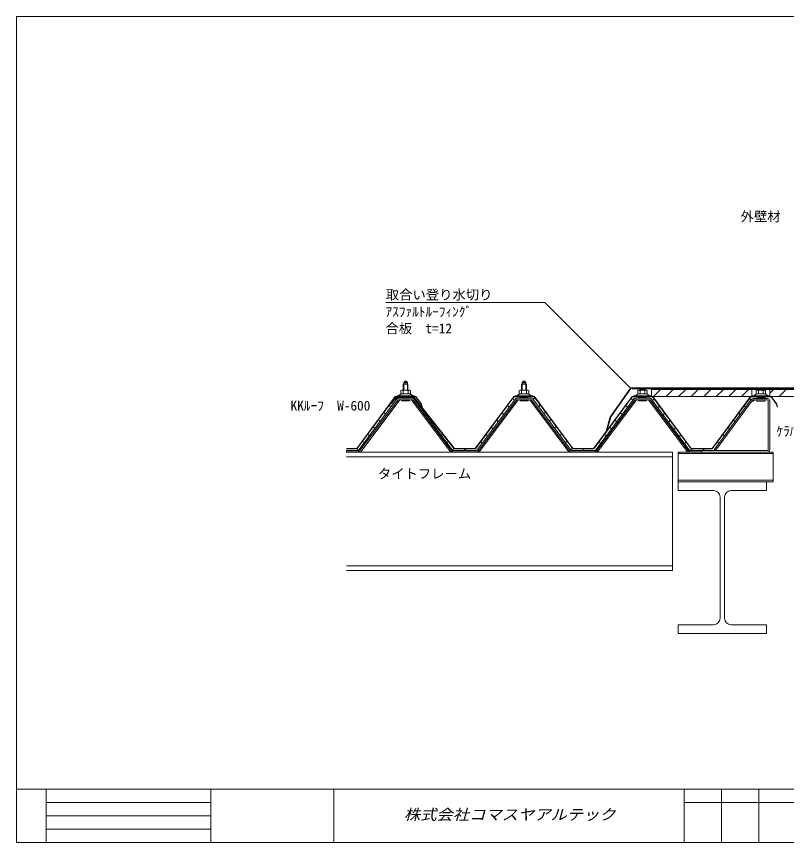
# Model space of a CAD drawing. Units: millimetres, scale not verified. Extents: x -1084 to 5209, y -2477 to 957.
# Drawn here: x 1163 to 2464, y -2477 to -1082 of the extents above; entities that cross this region are included whole.
import ezdxf
from ezdxf.enums import TextEntityAlignment as Align

# ---------------------------------------------------------------- set-up
doc = ezdxf.new("R2010")
doc.units = ezdxf.units.MM
doc.header["$LTSCALE"] = 5
doc.linetypes.add('USER1', pattern=[84, 63, -21])
doc.linetypes.add('USER2', pattern=[63, 42, -21])
doc.layers.add('0-0_0', color=7, linetype='Continuous', lineweight=18)
doc.styles.add('HG丸ｺﾞｼｯｸM-PRO', font='')
doc.styles.add('ＭＳ ゴシック', font='')
doc.styles.get('HG丸ｺﾞｼｯｸM-PRO').set_extended_font_data('HG丸ｺﾞｼｯｸM-PRO')
doc.styles.get('ＭＳ ゴシック').set_extended_font_data('MS Gothic')

msp = doc.modelspace()

# ---------------------------------------------------------------- linework, layer by layer
at = {"layer": '0-0_0'}
for p, q in [((1817.164, -1700.722), (1820.264, -1697.622)), ((1817.164, -1700.722), (1823.364, -1700.722)), ((1823.364, -1700.722), (1820.264, -1697.622)), ((1823.364, -1700.722), (1823.364, -1702.622)), ((2017.164, -1700.722), (2020.264, -1697.622)), ((2017.164, -1700.722), (2023.364, -1700.722)), ((2023.364, -1700.722), (2020.264, -1697.622)), ((2023.364, -1700.722), (2023.364, -1702.622)), ((1813.264, -1713.522), (1812.181, -1714.148)), ((1812.181, -1714.148), (1812.181, -1720.022)), ((1816.223, -1714.581), (1816.223, -1720.022)), ((1816.264, -1703.522), (1824.264, -1703.522)), ((1816.264, -1703.522), (1816.264, -1713.522)), ((1817.014, -1702.772), (1817.014, -1713.522)), ((1817.164, -1702.622), (1823.364, -1702.622)), ((1823.514, -1702.772), (1823.514, -1713.522)), ((1824.305, -1714.581), (1824.305, -1720.022)), ((1828.347, -1714.148), (1828.347, -1720.022)), ((2013.264, -1713.522), (2012.181, -1714.148)), ((2012.181, -1714.148), (2012.181, -1720.022)), ((2013.264, -1713.522), (2027.264, -1713.522)), ((2016.223, -1714.581), (2016.223, -1720.022)), ((2016.264, -1703.522), (2016.264, -1713.522)), ((2016.264, -1703.522), (2024.264, -1703.522)), ((2017.014, -1702.772), (2017.014, -1713.522)), ((2023.514, -1702.772), (2023.514, -1713.522)), ((2024.264, -1703.522), (2024.264, -1713.522)), ((2024.305, -1714.581), (2024.305, -1720.022)), ((2027.264, -1713.522), (2028.347, -1714.148)), ((2028.347, -1714.148), (2028.347, -1720.022)), ((2213.264, -1713.522), (2212.181, -1714.148)), ((2212.181, -1714.148), (2212.181, -1720.022)), ((2213.264, -1713.522), (2227.264, -1713.522)), ((2216.223, -1714.581), (2216.223, -1720.022)), ((2216.264, -1713.522), (2216.264, -1712.322)), ((2216.264, -1712.322), (2224.264, -1712.322)), ((2217.014, -1713.522), (2217.014, -1712.322)), ((2223.514, -1713.522), (2223.514, -1712.322)), ((2224.264, -1713.522), (2224.264, -1712.322)), ((2224.305, -1714.581), (2224.305, -1720.022)), ((2227.264, -1713.522), (2228.347, -1714.148)), ((2228.347, -1714.148), (2228.347, -1720.022)), ((2413.264, -1713.522), (2412.181, -1714.148)), ((2412.181, -1714.148), (2412.181, -1720.022)), ((2413.264, -1713.522), (2427.264, -1713.522)), ((2416.223, -1714.581), (2416.223, -1720.022)), ((2416.264, -1713.522), (2416.264, -1712.322)), ((2416.264, -1712.322), (2424.264, -1712.322)), ((2417.014, -1713.522), (2417.014, -1712.322)), ((2423.514, -1713.522), (2423.514, -1712.322)), ((2424.264, -1713.522), (2424.264, -1712.322)), ((2424.305, -1714.581), (2424.305, -1720.022)), ((2427.264, -1713.522), (2428.347, -1714.148)), ((2428.347, -1714.148), (2428.347, -1720.022)), ((1737.764, -1812.322), (1802.764, -1724.322)), ((1738.067, -1812.922), (1803.067, -1724.922)), ((1805.574, -1728.242), (1740.264, -1815.822)), ((1807.414, -1729.622), (1742.104, -1817.202)), ((1810.289, -1729.622), (1744.979, -1817.202)), ((1803.031, -1726.922), (1795.602, -1736.44)), ((1802.764, -1724.322), (1837.764, -1724.322)), ((1802.764, -1726.322), (1835.264, -1726.322)), ((1803.031, -1726.922), (1834.972, -1726.922)), ((1805.264, -1723.022), (1835.264, -1723.022)), ((1805.264, -1723.022), (1805.264, -1724.322)), ((1805.264, -1724.322), (1835.264, -1724.322)), ((1807.414, -1727.322), (1833.114, -1727.322)), ((1807.414, -1729.622), (1833.114, -1729.622)), ((1807.764, -1723.022), (1812.253, -1720.457)), ((1828.347, -1720.022), (1812.181, -1720.022)), ((1815.764, -1726.322), (1815.764, -1724.922)), ((1824.764, -1726.322), (1824.764, -1724.922)), ((1832.764, -1723.022), (1828.275, -1720.457)), ((1830.239, -1729.622), (1895.549, -1817.202)), ((1833.114, -1729.622), (1898.424, -1817.202)), ((1902.472, -1812.922), (1834.972, -1726.922)), ((1835.264, -1723.022), (1835.264, -1724.322)), ((1902.764, -1812.322), (1835.264, -1726.322)), ((1837.764, -1724.322), (1847.09, -1736.948)), ((1937.764, -1812.322), (2002.764, -1724.322)), ((2005.574, -1728.242), (1940.264, -1815.822)), ((2007.414, -1729.622), (1942.104, -1817.202)), ((2010.289, -1729.622), (1944.979, -1817.202)), ((2002.764, -1724.322), (2037.764, -1724.322)), ((2005.264, -1723.022), (2005.264, -1724.322)), ((2033.114, -1727.322), (2007.414, -1727.322)), ((2033.114, -1729.622), (2007.414, -1729.622)), ((2007.764, -1723.022), (2012.253, -1720.457)), ((2028.347, -1720.022), (2012.181, -1720.022)), ((2013.264, -1726.322), (2013.264, -1727.322)), ((2013.264, -1726.322), (2027.264, -1726.322)), ((2015.764, -1726.322), (2015.764, -1724.922)), ((2024.764, -1726.322), (2024.764, -1724.922)), ((2027.264, -1726.322), (2027.264, -1727.322)), ((2032.764, -1723.022), (2028.275, -1720.457)), ((2030.239, -1729.622), (2095.549, -1817.202)), ((2033.114, -1729.622), (2098.424, -1817.202)), ((2034.954, -1728.242), (2100.264, -1815.822)), ((2138.067, -1812.922), (2203.067, -1724.922)), ((2205.574, -1728.242), (2140.264, -1815.822)), ((2207.414, -1729.622), (2142.104, -1817.202)), ((2210.289, -1729.622), (2144.979, -1817.202)), ((2202.764, -1724.322), (2237.764, -1724.322)), ((2205.264, -1723.022), (2235.264, -1723.022)), ((2205.264, -1723.022), (2205.264, -1724.322)), ((2233.114, -1727.322), (2207.414, -1727.322)), ((2233.114, -1729.622), (2207.414, -1729.622)), ((2207.764, -1723.022), (2212.253, -1720.457)), ((2228.347, -1720.022), (2212.181, -1720.022)), ((2213.264, -1726.322), (2227.264, -1726.322)), ((2213.264, -1726.322), (2213.264, -1727.322)), ((2215.764, -1726.322), (2215.764, -1724.922)), ((2224.764, -1726.322), (2224.764, -1724.922)), ((2227.264, -1726.322), (2227.264, -1727.322)), ((2232.764, -1723.022), (2228.275, -1720.457)), ((2230.239, -1729.622), (2295.549, -1817.202)), ((2233.114, -1729.622), (2298.424, -1817.202)), ((2234.954, -1728.242), (2300.264, -1815.822)), ((2237.764, -1724.322), (2302.764, -1812.322)), ((2337.764, -1812.322), (2402.764, -1724.322)), ((2338.067, -1812.922), (2403.067, -1724.922)), ((2404.065, -1729.237), (2341.371, -1814.132)), ((2402.764, -1724.322), (2437.764, -1724.322)), ((2403.067, -1724.922), (2437.461, -1724.922)), ((2405.264, -1723.022), (2435.264, -1723.022)), ((2407.276, -1727.622), (2431.264, -1727.622)), ((2407.764, -1723.022), (2412.253, -1720.457)), ((2428.347, -1720.022), (2412.181, -1720.022)), ((2413.264, -1726.622), (2413.264, -1727.622)), ((2413.264, -1726.622), (2427.264, -1726.622)), ((2415.764, -1726.622), (2415.764, -1724.922)), ((2424.764, -1726.622), (2424.764, -1724.922)), ((2427.264, -1726.622), (2427.264, -1727.622)), ((2432.764, -1723.022), (2428.275, -1720.457)), ((2437.461, -1724.922), (2446.511, -1737.174)), ((2437.764, -1724.322), (2447.09, -1736.948)), ((1813.532, -1731.622), (1826.996, -1731.622)), ((1847.511, -1741.934), (1846.511, -1737.174)), ((1848.107, -1741.869), (1847.09, -1736.948)), ((1847.511, -1741.934), (1848.107, -1741.869)), ((2013.532, -1731.622), (2026.996, -1731.622)), ((2213.532, -1731.622), (2226.996, -1731.622)), ((2403.629, -1734.016), (2411.371, -1730.122)), ((2407.276, -1730.122), (2431.264, -1730.122)), ((2413.532, -1732.122), (2426.996, -1732.122)), ((2432.764, -1731.622), (2432.764, -1814.122)), ((2435.264, -1731.622), (2435.264, -1814.122)), ((2447.511, -1741.934), (2446.511, -1737.174)), ((2448.107, -1741.869), (2447.09, -1736.948)), ((2447.511, -1741.934), (2448.107, -1741.869)), ((1737.764, -1812.322), (1720.264, -1812.322)), ((1738.067, -1812.922), (1720.264, -1812.922)), ((1902.472, -1812.922), (1938.067, -1812.922)), ((2102.461, -1812.922), (2138.067, -1812.922)), ((2102.461, -1812.922), (2138.067, -1812.922)), ((2302.461, -1812.922), (2338.067, -1812.922)), ((2302.764, -1812.322), (2337.764, -1812.322)), ((1720.264, -1815.322), (1740.639, -1815.322)), ((1720.264, -1815.822), (1740.264, -1815.822)), ((1897.389, -1818.122), (1943.139, -1818.122)), ((1899.889, -1815.322), (1940.639, -1815.322)), ((2143.139, -1818.122), (2097.389, -1818.122)), ((2140.639, -1815.322), (2099.889, -1815.322)), ((2140.264, -1815.822), (2100.264, -1815.822)), ((2320.264, -1818.122), (2297.389, -1818.122)), ((2320.264, -1815.322), (2299.889, -1815.322)), ((2320.264, -1815.822), (2300.264, -1815.822)), ((2320.264, -1815.322), (2320.264, -1818.122)), ((2320.264, -1815.622), (2431.264, -1815.622)), ((2320.264, -1818.122), (2431.264, -1818.122)), ((1163.139, -2387.489), (3123.139, -2387.489)), ((1213.139, -2387.489), (1213.139, -2477.489)), ((1491.484, -2387.489), (1491.484, -2477.489)), ((1699.046, -2387.489), (1699.046, -2477.489)), ((2290.92, -2387.489), (2290.92, -2477.489)), ((2353.921, -2387.489), (2353.921, -2477.489)), ((2416.921, -2387.489), (2416.921, -2477.489)), ((1213.139, -2409.989), (1491.484, -2409.989)), ((2542.92, -2409.989), (2290.92, -2409.989)), ((1213.139, -2432.489), (1491.484, -2432.489)), ((1213.139, -2454.989), (1491.484, -2454.989))]:
    msp.add_line(p, q, dxfattribs=at)
at = {"layer": '0-0_0', "color": 3}
for p, q in [((2200.285, -1710.193), (2166.086, -1758.14)), ((2200.877, -1710.742), (2166.757, -1758.576)), ((2492.164, -1709.522), (2201.588, -1709.522)), ((2492.364, -1710.322), (2201.691, -1710.322)), ((2469.164, -1709.522), (2445.164, -1709.522)), ((2165.846, -1758.641), (2159.821, -1780.37)), ((2166.608, -1758.889), (2160.592, -1780.583)), ((2160.592, -1780.583), (2159.821, -1780.37))]:
    msp.add_line(p, q, dxfattribs=at)
at = {"layer": '0-0_0', "color": 5, "linetype": 'USER1'}
msp.add_line((2202.764, -1711.322), (2493.464, -1711.322), dxfattribs=at)
at = {"layer": '0-0_0', "color": 33}
for p, q in [((2235.264, -1712.322), (2235.264, -1724.322)), ((2435.264, -1712.322), (2235.264, -1712.322)), ((2238.906, -1724.322), (2250.906, -1712.322)), ((2260.119, -1724.322), (2272.119, -1712.322)), ((2281.332, -1724.322), (2293.332, -1712.322)), ((2302.545, -1724.322), (2314.545, -1712.322)), ((2323.758, -1724.322), (2335.758, -1712.322)), ((2344.972, -1724.322), (2356.972, -1712.322)), ((2366.185, -1724.322), (2378.185, -1712.322)), ((2387.398, -1724.322), (2399.398, -1712.322)), ((2405.264, -1724.322), (2405.264, -1712.322)), ((2441.824, -1712.322), (2435.264, -1718.883)), ((2435.264, -1724.322), (2435.264, -1712.322)), ((2493.464, -1712.322), (2435.264, -1712.322)), ((2451.038, -1724.322), (2463.038, -1712.322)), ((2405.264, -1724.322), (2235.264, -1724.322)), ((2493.464, -1724.322), (2435.264, -1724.322))]:
    msp.add_line(p, q, dxfattribs=at)
at = {"layer": '0-0_0', "color": 5}
for p, q in [((1802.391, -1727.743), (1804.427, -1729.78)), ((1835.743, -1729.3), (1836.357, -1728.686)), ((2001.152, -1727.515), (2003.996, -1730.359)), ((2035.743, -1729.3), (2038.591, -1726.452)), ((2201.152, -1727.515), (2203.996, -1730.359)), ((2237.041, -1731.041), (2239.882, -1728.2)), ((2401.152, -1727.515), (2403.559, -1729.922)), ((1792.569, -1739.135), (1795.366, -1741.932)), ((1844.804, -1741.452), (1845.685, -1740.571)), ((1992.14, -1739.716), (1994.934, -1742.511)), ((2044.804, -1741.452), (2047.603, -1738.653)), ((2192.14, -1739.716), (2194.934, -1742.511)), ((2246.102, -1743.193), (2248.894, -1740.401)), ((2392.14, -1739.716), (2394.548, -1742.124)), ((1783.557, -1751.336), (1786.304, -1754.083)), ((1853.866, -1753.603), (1855.013, -1752.456)), ((1983.128, -1751.917), (1985.873, -1754.662)), ((2053.866, -1753.603), (2056.615, -1750.854)), ((2183.127, -1751.917), (2185.873, -1754.662)), ((2255.164, -1755.345), (2257.906, -1752.602)), ((2383.128, -1751.917), (2385.537, -1754.326)), ((1774.545, -1763.537), (1777.242, -1766.235)), ((1862.927, -1765.755), (1864.341, -1764.341)), ((1974.115, -1764.118), (1976.811, -1766.814)), ((2062.928, -1765.755), (2065.627, -1763.055)), ((2174.115, -1764.118), (2176.811, -1766.814)), ((2264.225, -1767.496), (2266.919, -1764.803)), ((2374.115, -1764.118), (2376.526, -1766.528)), ((1765.532, -1775.738), (1768.181, -1778.386)), ((1871.989, -1777.907), (1873.67, -1776.226)), ((1965.103, -1776.319), (1967.75, -1778.966)), ((2071.989, -1777.906), (2074.639, -1775.256)), ((2165.103, -1776.319), (2167.75, -1778.966)), ((2273.287, -1779.648), (2275.931, -1777.004)), ((2365.103, -1776.319), (2367.515, -1778.731)), ((1756.52, -1787.939), (1759.119, -1790.538)), ((1881.05, -1790.059), (1882.998, -1788.111)), ((1956.091, -1788.52), (1958.688, -1791.118)), ((2081.051, -1790.058), (2083.652, -1787.457)), ((2156.091, -1788.52), (2158.688, -1791.118)), ((2282.348, -1791.8), (2284.943, -1789.205)), ((2356.091, -1788.52), (2358.503, -1790.933)), ((1738.496, -1812.341), (1740.996, -1814.841)), ((1747.508, -1800.14), (1750.057, -1802.69)), ((1890.111, -1802.21), (1892.326, -1799.996)), ((1899.173, -1814.362), (1901.654, -1811.881)), ((1919.426, -1815.322), (1921.826, -1812.922)), ((1947.079, -1800.721), (1949.627, -1803.269)), ((2090.112, -1802.209), (2092.664, -1799.658)), ((2099.174, -1814.361), (2101.676, -1811.859)), ((2119.426, -1815.322), (2121.826, -1812.922)), ((2147.079, -1800.721), (2149.627, -1803.269)), ((2291.41, -1803.951), (2293.955, -1801.406)), ((2301.243, -1815.332), (2303.652, -1812.922)), ((2322.31, -1815.477), (2324.865, -1812.922)), ((2347.079, -1800.721), (2349.492, -1803.135))]:
    msp.add_line(p, q, dxfattribs=at)
at = {"layer": '0-0_0', "color": 2}
for p, q in [((1813.264, -1726.322), (1813.264, -1727.322)), ((2005.264, -1724.322), (2035.264, -1724.322)), ((2205.264, -1724.322), (2235.264, -1724.322)), ((2235.264, -1723.022), (2235.264, -1724.322)), ((2405.264, -1723.022), (2405.264, -1724.322)), ((2405.264, -1724.322), (2435.264, -1724.322)), ((2435.264, -1723.022), (2435.264, -1724.322)), ((2320.264, -1815.622), (2320.264, -1818.122))]:
    msp.add_line(p, q, dxfattribs=at)
at = {"layer": '0-0_0', "color": 2, "linetype": 'USER2'}
for p, q in [((2235.264, -1724.322), (2202.764, -1724.322)), ((2435.264, -1724.322), (2405.264, -1724.322))]:
    msp.add_line(p, q, dxfattribs=at)
at = {"layer": '0-0_0', "color": 4}
for p, q in [((2270.764, -1818.122), (1720.264, -1818.122)), ((2270.764, -1826.122), (1720.264, -1826.122)), ((2270.764, -2018.122), (2270.764, -1818.122)), ((2280.764, -1818.122), (2280.764, -1868.122)), ((2440.764, -1818.122), (2280.764, -1818.122)), ((2440.764, -1818.122), (2440.764, -1868.122)), ((2280.764, -1868.122), (2280.764, -1883.022)), ((2280.764, -1868.122), (2280.764, -1883.022)), ((2440.764, -1868.122), (2280.764, -1868.122)), ((2280.764, -1883.022), (2340.364, -1883.022)), ((2429.764, -1883.022), (2370.164, -1883.022)), ((2351.539, -1894.197), (2351.539, -2098.66)), ((2358.989, -1894.197), (2358.989, -2098.66)), ((2270.764, -2010.122), (1720.264, -2010.122)), ((2270.764, -2018.122), (1720.264, -2018.122)), ((2280.764, -2109.835), (2340.364, -2109.835)), ((2280.764, -2124.735), (2280.764, -2109.835)), ((2429.764, -2109.835), (2370.164, -2109.835)), ((2429.764, -2124.735), (2429.764, -2109.835)), ((2280.764, -2124.735), (2429.764, -2124.735))]:
    msp.add_line(p, q, dxfattribs=at)
at = {"layer": '0-0_0', "color": 4, "linetype": 'USER2'}
for p, q in [((2440.764, -1820.422), (2280.764, -1820.422)), ((2440.764, -1865.822), (2280.764, -1865.822))]:
    msp.add_line(p, q, dxfattribs=at)
at = {"layer": '0-0_0'}
msp.add_lwpolyline([(1163.139, -1082.489), (3123.139, -1082.489), (3123.139, -2477.489), (1163.139, -2477.489)], close=True, dxfattribs=at)
at = {"layer": '0-0_0', "color": 4}
for points in [[(2200.285, -1710.193), (2055.559, -1565.467), (1786.889, -1565.467)], [(2280.764, -1868.122), (2429.764, -1868.122), (2429.764, -1883.022)]]:
    msp.add_lwpolyline(points, dxfattribs=at)
at = {"layer": '0-0_0'}
for points in [[(1817.164, -1700.722), (1817.164, -1702.622), (1816.264, -1703.522)], [(2017.164, -1700.722), (2017.164, -1702.622), (2016.264, -1703.522)], [(1813.264, -1713.522), (1827.264, -1713.522), (1828.347, -1714.148)], [(1823.364, -1702.622), (1824.264, -1703.522), (1824.264, -1713.522)], [(2017.164, -1702.622), (2023.364, -1702.622), (2024.264, -1703.522)], [(1802.723, -1726.343), (1795.129, -1736.071), (1795.602, -1736.44)], [(1803.067, -1724.922), (1837.461, -1724.922), (1846.511, -1737.174)], [(1834.954, -1728.242), (1900.264, -1815.822), (1940.264, -1815.822)], [(1902.764, -1812.322), (1937.764, -1812.322), (2002.764, -1724.322), (2037.764, -1724.322), (2102.764, -1812.322), (2137.764, -1812.322)], [(1938.067, -1812.922), (2003.067, -1724.922), (2037.461, -1724.922), (2102.461, -1812.922)], [(1938.067, -1812.922), (2003.067, -1724.922), (2037.461, -1724.922), (2102.461, -1812.922)], [(2005.264, -1723.022), (2035.264, -1723.022), (2035.264, -1724.322)], [(2037.764, -1724.322), (2102.764, -1812.322), (2137.764, -1812.322), (2202.764, -1724.322)], [(2203.067, -1724.922), (2237.461, -1724.922), (2302.461, -1812.922)], [(2406.071, -1730.728), (2343.378, -1815.622), (2341.371, -1814.132)], [(1720.264, -1815.322), (1720.264, -1818.122), (1743.139, -1818.122)]]:
    msp.add_lwpolyline(points, dxfattribs=at)
at = {"layer": '0-0_0', "color": 2}
msp.add_lwpolyline([(1813.264, -1726.322), (1827.264, -1726.322), (1827.264, -1727.322)], dxfattribs=at)
at = {"layer": '0-0_0'}
for centre, radius, start, end in [((1814.202, -1715.981), 2.458, 34.71965, 90), ((1820.264, -1721.769), 8.246, 60.65346, 119.34654), ((1826.326, -1715.981), 2.458, 90, 145.28035), ((2014.202, -1715.981), 2.458, 34.71965, 90), ((2020.264, -1721.769), 8.246, 60.65346, 119.34654), ((2026.326, -1715.981), 2.458, 90, 145.28035), ((2214.202, -1715.981), 2.458, 34.71965, 90), ((2220.264, -1721.769), 8.246, 60.65346, 119.34654), ((2226.326, -1715.981), 2.458, 90, 145.28035), ((2414.202, -1715.981), 2.458, 34.71965, 90), ((2420.264, -1721.769), 8.246, 60.65346, 119.34654), ((2426.326, -1715.981), 2.458, 90, 145.28035), ((1807.414, -1729.622), 2.3, 90, 143.1301), ((1813.89, -1723.322), 3.3, 90, 119.74488), ((1815.264, -1730.622), 2, 150, 210), ((1826.638, -1723.322), 3.3, 60.25512, 90), ((1825.264, -1730.622), 2, 330, 30), ((1833.114, -1729.622), 2.3, 36.8699, 90), ((2007.414, -1729.622), 2.3, 90, 143.1301), ((2013.89, -1723.322), 3.3, 90, 119.74488), ((2015.264, -1730.622), 2, 150, 210), ((2026.638, -1723.322), 3.3, 60.25512, 90), ((2025.264, -1730.622), 2, 330, 30), ((2033.114, -1729.622), 2.3, 36.8699, 90), ((2207.414, -1729.622), 2.3, 90, 143.1301), ((2213.89, -1723.322), 3.3, 90, 119.74488), ((2215.264, -1730.622), 2, 150, 210), ((2226.638, -1723.322), 3.3, 60.25512, 90), ((2225.264, -1730.622), 2, 330, 30), ((2233.114, -1729.622), 2.3, 36.8699, 90), ((2407.276, -1731.622), 4, 90, 143.39293), ((2413.89, -1723.322), 3.3, 90, 119.74488), ((2426.638, -1723.322), 3.3, 60.25512, 90), ((2431.264, -1731.622), 4, 0, 90), ((2407.276, -1731.622), 1.5, 90, 143.39293), ((2415.264, -1731.122), 2, 150, 210), ((2425.264, -1731.122), 2, 330, 30), ((2431.264, -1731.622), 1.5, 0, 90), ((1740.264, -1815.822), 2.3, 270, 323.1301), ((1743.139, -1815.822), 2.3, 270, 323.1301), ((1897.389, -1815.822), 2.3, 216.8699, 270), ((1900.264, -1815.822), 2.3, 216.8699, 270), ((1940.264, -1815.822), 2.3, 270, 323.1301), ((1943.139, -1815.822), 2.3, 270, 323.1301), ((2097.389, -1815.822), 2.3, 216.8699, 270), ((2100.264, -1815.822), 2.3, 216.8699, 270), ((2140.264, -1815.822), 2.3, 270, 323.1301), ((2143.139, -1815.822), 2.3, 270, 323.1301), ((2297.389, -1815.822), 2.3, 216.8699, 270), ((2300.264, -1815.822), 2.3, 216.8699, 270), ((2431.264, -1814.122), 1.5, 270, 0), ((2431.264, -1814.122), 4, 270, 0)]:
    msp.add_arc(centre, radius, start, end, dxfattribs=at)
at = {"layer": '0-0_0', "color": 3}
for centre, radius, start, end in [((2201.588, -1711.122), 1.6, 90, 144.5), ((2201.691, -1711.322), 1, 90, 144.5), ((2167.388, -1759.069), 1.6, 144.5, 164.5), ((2167.572, -1759.156), 1, 144.5, 164.5)]:
    msp.add_arc(centre, radius, start, end, dxfattribs=at)
at = {"layer": '0-0_0', "color": 4}
for centre, start, end in [((2340.364, -1894.197), 0, 90), ((2370.164, -1894.197), 90, 180), ((2340.364, -2098.66), 270, 0), ((2370.164, -2098.66), 180, 270)]:
    msp.add_arc(centre, 11.175, start, end, dxfattribs=at)

# ---------------------------------------------------------------- texts
at = {"layer": '0-0_0', "style": 'ＭＳ ゴシック'}
for s, p in [('外壁材', (2385.999, -1433.423)), ('取合い登り水切り', (1786.889, -1565.467)), ('ｱｽﾌｧﾙﾄﾙｰﾌｨﾝｸﾞ', (1786.277, -1594.297)), ('合板\u3000t=12', (1786.277, -1622.442)), ('KKﾙｰﾌ\u3000W-600', (1625.896, -1752.95)), ('ｹﾗﾊﾞﾌﾚｰﾑ@1,000以内', (2446.722, -1796.026)), ('タイトフレーム', (1773.486, -1867.817))]:
    msp.add_text(s, height=16.5, dxfattribs=at).set_placement(p, align=Align.BOTTOM_LEFT)
at = {"layer": '0-0_0', "color": 3, "style": 'HG丸ｺﾞｼｯｸM-PRO', "oblique": 15, "width": 1.1}
msp.add_text('株式会社コマスヤアルテック', height=18.33, dxfattribs=at).set_placement((1817.483, -2444.989), align=Align.BOTTOM_LEFT)

doc.saveas('drawing.dxf')
